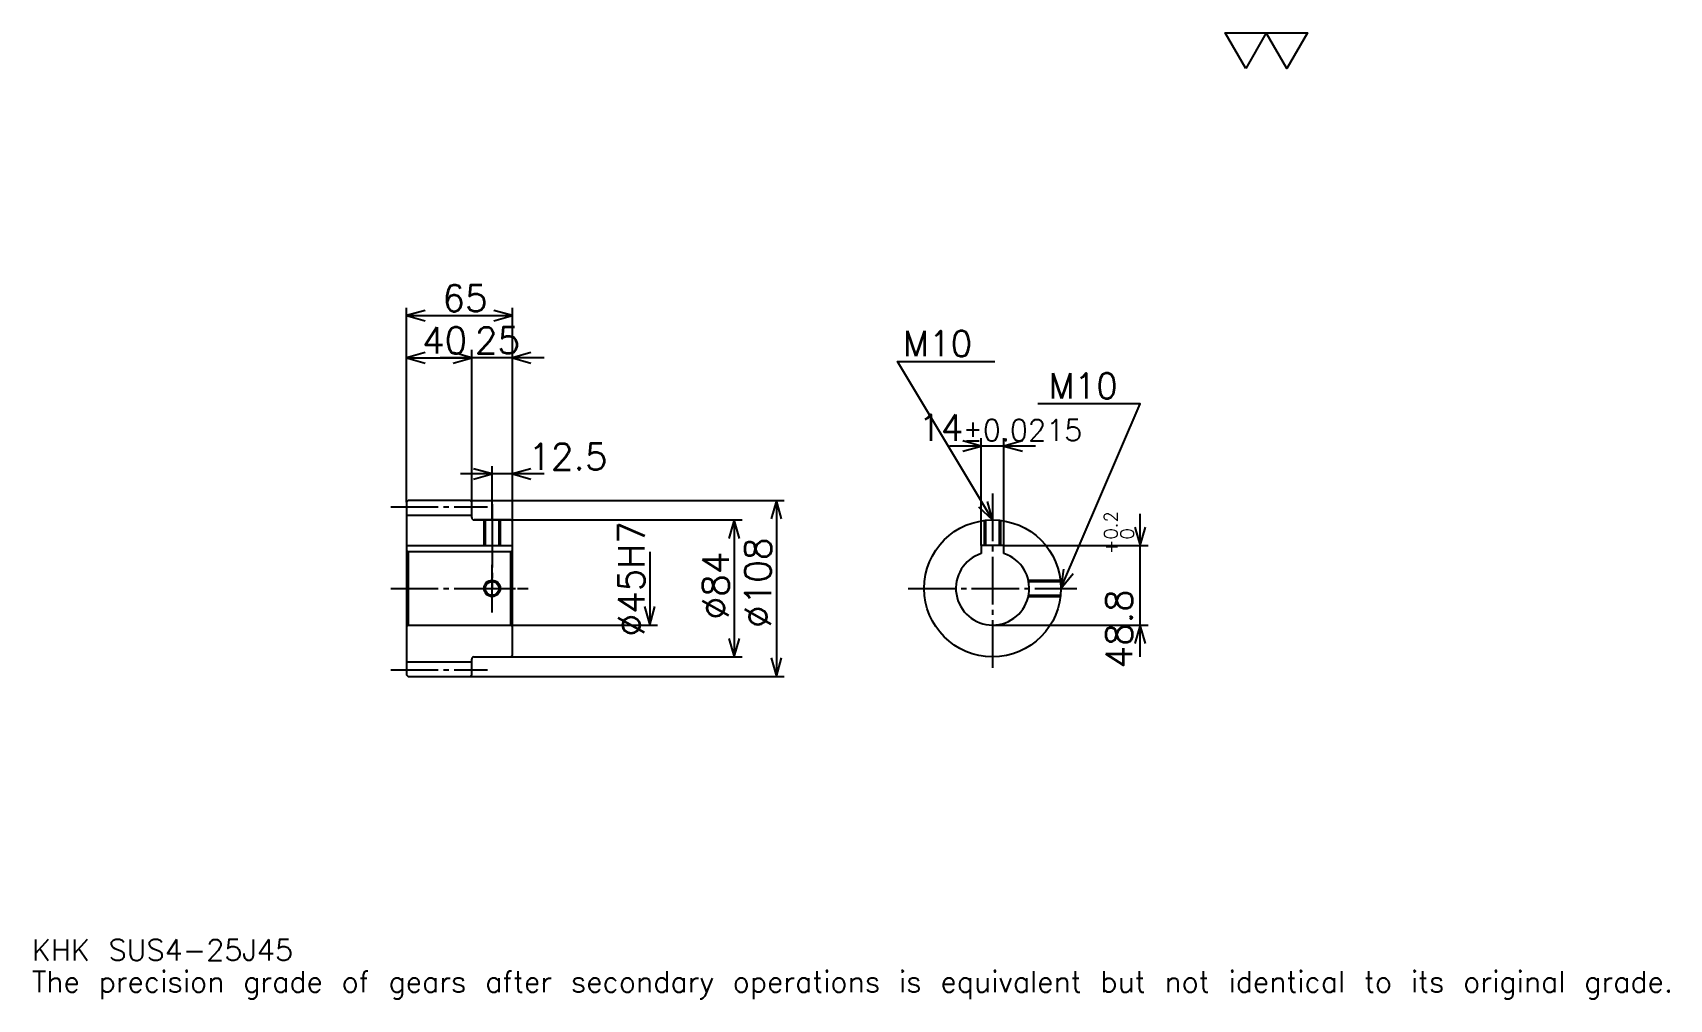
# Model space of a CAD drawing. Extents: x 33 to 1037, y 12 to 605.
import ezdxf

# ---------------------------------------------------------------- set-up
doc = ezdxf.new("R2010")
doc.units = 0
doc.linetypes.add('DASHDOT', pattern=[38.869564, 29.152174, -3.23913, 3.23913, -3.23913])
doc.layers.get('0').update_dxf_attribs({"linetype": 'CONTINUOUS'})
doc.layers.add('DASHDOT', color=6, linetype='DASHDOT')
doc.styles.add('KANJI', font='TXT', dxfattribs={"bigfont": 'BIGFONT'})

msp = doc.modelspace()

# ---------------------------------------------------------------- linework, layer by layer
at = {"color": 5}
for p, q in [((262.369568, 317.989136), (262.369568, 436.217407)), ((327.369568, 317.989136), (327.369568, 436.217407)), ((262.369568, 431.358704), (327.369568, 431.358704)), ((262.369568, 405.445648), (302.369568, 405.445648)), ((346.804352, 405.445648), (282.934784, 405.445648)), ((302.369568, 317.989136), (302.369568, 410.304321)), ((615.021729, 290.289124), (615.021729, 356.195648)), ((629.021729, 290.289124), (629.021729, 356.195648)), ((648.456543, 351.336975), (595.586914, 351.336975)), ((346.804352, 334.184784), (295.434784, 334.184784)), ((314.869568, 317.989136), (314.869568, 339.043488)), ((262.369568, 316.989136), (262.369568, 317.989136)), ((301.369568, 317.989136), (327.369568, 317.989136)), ((302.369568, 316.989136), (302.369568, 317.989136)), ((314.869568, 305.989136), (314.869568, 317.989136)), ((314.869568, 305.989136), (314.869568, 317.989136)), ((327.369568, 317.989136), (494.184784, 317.989136)), ((327.369568, 304.989136), (327.369568, 317.989136)), ((489.326111, 317.989136), (489.326111, 209.989136)), ((303.869568, 305.989136), (327.369568, 305.989136)), ((327.369568, 305.989136), (468.271729, 305.989136)), ((463.413025, 305.989136), (463.413025, 221.989136)), ((712.608643, 222.054352), (712.608643, 309.723907)), ((411.586975, 286.489136), (411.586975, 241.489136)), ((629.021729, 290.289124), (717.467407, 290.289124)), ((327.369568, 241.489136), (416.445648, 241.489136)), ((622.021729, 241.489136), (717.467407, 241.489136)), ((303.869568, 221.989136), (327.369568, 221.989136)), ((327.369568, 221.989136), (468.271729, 221.989136)), ((301.369568, 209.989136), (327.369568, 209.989136)), ((327.369568, 209.989136), (494.184784, 209.989136))]:
    msp.add_line(p, q, dxfattribs=at)
at = {"color": 4}
for p, q in [((262.369568, 308.989136), (302.369568, 308.989136)), ((262.369568, 290.289124), (327.369568, 290.289124)), ((263.369568, 286.489136), (263.369568, 241.489136)), ((326.369568, 286.489136), (327.369568, 287.489136)), ((326.369568, 241.489136), (327.369568, 240.489136)), ((262.369568, 218.989136), (302.369568, 218.989136))]:
    msp.add_line(p, q, dxfattribs=at)
at = {"color": 7}
msp.add_lwpolyline([(777.391296, 583.043457), (764.758667, 604.940002), (815.289124, 604.940002), (802.656494, 583.043457), (790.023926, 604.940002), (777.391296, 583.043457)], dxfattribs=at)
at = {"color": 5}
for points in [[(273.706512, 434.597839), (262.369568, 431.358704), (273.706512, 428.119568)], [(316.032623, 428.119568), (327.369568, 431.358704), (316.032623, 434.597839)], [(273.706512, 408.684784), (262.369568, 405.445648), (273.706512, 402.206512)], [(291.032623, 402.206512), (302.369568, 405.445648), (291.032623, 408.684784)], [(291.032623, 402.206512), (302.369568, 405.445648), (291.032623, 408.684784)], [(338.706543, 408.684784), (327.369568, 405.445648), (338.706543, 402.206512)], [(622.021729, 305.989136), (563.717407, 403.163055), (623.317383, 403.163055)], [(664.021729, 263.989136), (712.608704, 377.25), (649.769531, 377.25)], [(603.684814, 348.097839), (615.021729, 351.336975), (603.684814, 354.57608)], [(640.358643, 354.57608), (629.021729, 351.336975), (640.358643, 348.097839)], [(303.532623, 330.945648), (314.869568, 334.184784), (303.532623, 337.42392)], [(338.706543, 337.42392), (327.369568, 334.184784), (338.706543, 330.945648)], [(492.565247, 306.652191), (489.326111, 317.989136), (486.086975, 306.652191)], [(613.411377, 314.043976), (622.021729, 305.989136), (618.966431, 317.377014)], [(466.652161, 294.652191), (463.413025, 305.989136), (460.173889, 294.652191)], [(709.369507, 301.626099), (712.608643, 290.289124), (715.847778, 301.626099)], [(665.514404, 275.684875), (664.021729, 263.989136), (671.468018, 273.13089)], [(408.347839, 252.826096), (411.586975, 241.489136), (414.826111, 252.826096)], [(715.847778, 230.152176), (712.608643, 241.489136), (709.369507, 230.152176)], [(460.173889, 233.326096), (463.413025, 221.989136), (466.652161, 233.326096)], [(486.086975, 221.326096), (489.326111, 209.989136), (492.565247, 221.326096)]]:
    msp.add_lwpolyline(points, dxfattribs=at)
at = {"color": 4}
for points in [[(302.369568, 307.489136), (302.369568, 316.989136), (301.369568, 317.989136), (263.369568, 317.989136), (262.369568, 316.989136), (262.369568, 240.489136)], [(303.869568, 221.989136), (326.369568, 221.989136), (327.369568, 222.989136), (327.369568, 304.989136), (326.369568, 305.989136), (303.869568, 305.989136)], [(309.869568, 305.989136), (309.869568, 290.289124)], [(310.679565, 305.989136), (310.679565, 290.289124)], [(319.05957, 305.989136), (319.05957, 290.289124)], [(319.869568, 305.989136), (319.869568, 290.289124)], [(617.021729, 290.289124), (617.021729, 305.69046)], [(617.831726, 290.289124), (617.831726, 305.779602)], [(626.211731, 290.289124), (626.211731, 305.779602)], [(627.021729, 290.289124), (627.021729, 305.69046)], [(262.369568, 240.489136), (263.369568, 241.489136), (326.369568, 241.489136), (326.369568, 286.489136), (263.369568, 286.489136), (262.369568, 287.489136)], [(629.021729, 285.372528), (629.021729, 290.289124), (615.021729, 290.289124), (615.021729, 285.372528)], [(643.959106, 268.989136), (663.723022, 268.989136)], [(644.128174, 268.179138), (663.812195, 268.179138)], [(643.959106, 258.989136), (663.723022, 258.989136)], [(644.128174, 259.799133), (663.812195, 259.799133)], [(262.369568, 240.489136), (262.369568, 210.989136), (263.369568, 209.989136), (301.369568, 209.989136), (302.369568, 210.989136), (302.369568, 220.489136)]]:
    msp.add_lwpolyline(points, dxfattribs=at)
for centre, radius in [((622.021729, 263.989136), 42), ((314.869568, 263.989136), 4.19)]:
    msp.add_circle(centre, radius, dxfattribs=at)
at = {"color": 7}
msp.add_circle((314.869568, 263.989136), 5, dxfattribs=at)
at = {"color": 4}
for centre, radius, start, end in [((303.869568, 307.489136), 1.5, 180, 270), ((622.021729, 263.989136), 22.5, 108.12620381, 71.87379619), ((303.869568, 220.489136), 1.5, 90, 180)]:
    msp.add_arc(centre, radius, start, end, dxfattribs=at)
at = {"layer": 'DASHDOT', "color": 7}
for p, q in [((622.021729, 322.184784), (622.021729, 212.271744)), ((252.652176, 313.989136), (312.086975, 313.989136)), ((314.869568, 305.989136), (314.869568, 263.989136)), ((252.652176, 263.989136), (337.086975, 263.989136)), ((570.304321, 263.989136), (673.739136, 263.989136)), ((252.652176, 213.989136), (312.086975, 213.989136))]:
    msp.add_line(p, q, dxfattribs=at)
for points in [[(314.869568, 315.706543), (314.869568, 280.571747)], [(314.869568, 249.271744), (314.869568, 278.706512)], [(300.152161, 263.989136), (329.586975, 263.989136)]]:
    msp.add_lwpolyline(points, dxfattribs=at)

# ---------------------------------------------------------------- texts
at = {"color": 7, "style": 'KANJI'}
for s, height, p in [('65', 16.195652, (284.342407, 433.950012)), ('40', 16.195652, (271.842407, 408.036957)), ('25', 16.195652, (304.342407, 408.036957)), ('M10', 15.547827, (566.956543, 406.402161)), ('M10', 15.547827, (656.247803, 380.489136)), ('14', 16.195652, (576.44397, 354.57608)), ('%%p0.0215', 12.956522, (603.812622, 354.57608)), ('12.5', 16.195652, (337.086975, 336.776093)), ('KHK SUS4-25J45', 12.956522, (32.391304, 35.630436)), ('The precision grade of gears after secondary operations is equivalent but not identical to its original grade.', 12.956522, (32.391304, 16.195652))]:
    msp.add_text(s, height=height, dxfattribs=at).set_placement(p)
for s, height, p in [('%%c45H7', 16.195652, (408.347839, 234.432068)), ('0.2', 8.097826, (698.68042, 294.000275)), ('%%c108', 16.195652, (486.086975, 239.695648)), ('+', 8.097826, (698.68042, 284.930725)), ('0', 8.097826, (708.72168, 294.000275)), ('%%c84', 16.195652, (460.173889, 244.959244)), ('48.8', 16.195652, (707.75, 214.829529))]:
    msp.add_text(s, height=height, rotation=90, dxfattribs=at).set_placement(p)

doc.saveas('drawing.dxf')
